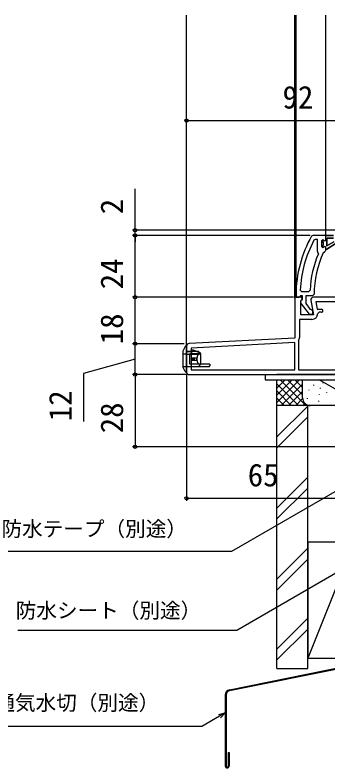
# Model space of a CAD drawing. Units: millimetres, scale not verified. Extents: x -525 to 525, y -785 to 780.
# Drawn here: x -341.6 to -220.1, y -135.2 to 156.9 of the extents above; entities that cross this region are included whole.
import ezdxf
from ezdxf.enums import TextEntityAlignment as Align

# ---------------------------------------------------------------- set-up
doc = ezdxf.new("R2010")
doc.units = ezdxf.units.MM
doc.header["$LTSCALE"] = 4
for name, color, linetype in [('0-2_YKK_11', 7, 'Continuous'), ('0-3_YKK_12', 2, 'Continuous'), ('0-4_YKK_13', 4, 'Continuous'), ('0-6_YKK_D', 6, 'Continuous'), ('0-8_YSS_K', 3, 'Continuous'), ('0-9_YSS_KE', 3, 'Continuous')]:
    doc.layers.add(name, color=color, linetype=linetype)
doc.styles.add('ＭＳ ゴシック', font='')
doc.styles.get('ＭＳ ゴシック').set_extended_font_data('MS Gothic')

msp = doc.modelspace()

# ---------------------------------------------------------------- linework, layer by layer
at = {"layer": '0-2_YKK_11'}
msp.add_line((-275, 28.489), (-275, 18.438), dxfattribs=at)
for points in [[(-221, 71.438), (-226.047, 71.438), (-226.482, 71.186)], [(-221.3, 69.238), (-221, 69.538), (-221, 71.438)], [(-218, 71.438), (-221, 71.438), (-218, 71.438)], [(-217.789, 68.903), (-220.5, 67.338), (-220.5, 70.438), (-218, 70.438)], [(-218, 70.438), (-220.5, 70.438), (-220.5, 67.338), (-217.789, 68.903)], [(-224.2, 65.327), (-224.2, 69.838), (-225.106, 69.838), (-225.545, 69.576)], [(-217.368, 68.225), (-220.5, 66.138), (-221, 66.138), (-221, 66.938), (-221.3, 67.238), (-221.59, 67.013), (-222.075, 66.638), (-222.1, 66.638), (-222.1, 67.445), (-221.837, 67.742), (-221.837, 68.734), (-222.1, 69.032), (-222.1, 69.838), (-222.6, 69.338), (-222.6, 67.138), (-222.1, 66.638), (-222.1, 67.445), (-221.837, 67.742), (-221.837, 68.734), (-222.1, 69.032), (-222.1, 69.838), (-221.59, 69.463), (-221.3, 69.238)], [(-221.926, 64.747), (-221.486, 65.038), (-221, 65.538), (-221, 66.138), (-220.5, 66.138), (-217.368, 68.225)], [(-223.855, 64.342), (-224.008, 64.932), (-224.2, 65.327)], [(-193, 62.638), (-193, 47.438), (-225.8, 47.438)], [(-230.863, 50.259), (-230.363, 49.738), (-227.561, 49.738), (-227.061, 50.216)], [(-226.785, 46.265), (-225.793, 40.638), (-230.6, 40.638), (-230.6, 45.995), (-230.058, 46.862), (-230.377, 47.438), (-233, 47.438), (-233, 31.639), (-274.052, 29.488)], [(-232.5, 48.438), (-232.5, 47.438), (-231.4, 47.438), (-230.904, 47.876), (-230.606, 48.138), (-230.2, 48.138), (-230.2, 46.738), (-230.4, 46.338)], [(-230.587, 44.921), (-227.475, 40.938), (-226, 40.938), (-226, 42.039), (-226.475, 42.539), (-226.845, 42.73), (-228.6, 44.977), (-228.6, 48.138), (-225.999, 48.138), (-225.499, 48.636)], [(-194.4, 42.838), (-193, 42.838), (-193, 45.638), (-224.847, 45.638), (-224.353, 42.838), (-222.689, 42.838)], [(-231.6, 19.238), (-193, 19.238), (-193, 41.638), (-194.4, 41.638)], [(-222.689, 41.638), (-223.589, 41.638), (-224.089, 41.138)], [(-226.389, 38.838), (-231.2, 38.838), (-231.2, 31.84)], [(-231.526, 30.688), (-231.6, 30.426), (-231.6, 19.238)], [(-274, 17.438), (-212.5, 17.438), (-212.5, -10.562), (-210, -10.562), (-210, -9.216), (-210.35, -8.739), (-210.7, -8.262), (-210.7, 17.438), (-183, 17.438), (-183, 21.516), (-183.188, 21.906), (-183.188, 22.374), (-183, 22.765), (-183, 25.24)]]:
    msp.add_lwpolyline(points, dxfattribs=at)
msp.add_lwpolyline([(-233, 29.837), (-273.2, 27.73), (-273.2, 19.238), (-233, 19.238)], close=True, dxfattribs=at)
for centre, radius, start, end in [((-186.5, 48.438), 46, 150.36285, 180.00001), ((-186.5, 48.438), 44.4, 151.57018, 177.65008), ((-186.5, 48.438), 40.6, 156.93796, 177.4899), ((-186.5, 48.438), 39, 155.28016, 179.70988), ((-225.8, 46.438), 1, 90, 189.99998), ((-229.8, 45.538), 1, 126.86989, 218.08672), ((-226.389, 41.138), 2.3, 270.00001, 359.99999), ((-222.689, 42.238), 0.6, 269.99999, 90.00001), ((-274, 28.489), 1, 93.00003, 180), ((-233.4, 31.84), 2.2, 328.41364, 0.00001), ((-274, 18.438), 1, 180.00001, 269.99999)]:
    msp.add_arc(centre, radius, start, end, dxfattribs=at)
at = {"layer": '0-3_YKK_12'}
for p, q in [((-275, 28.636), (-275, 156.933)), ((-233, 46.938), (-233, 156.933)), ((-232.5, 47.438), (-232.5, 156.933)), ((-221, 71.438), (-221, 156.933))]:
    msp.add_line(p, q, dxfattribs=at)
at = {"layer": '0-4_YKK_13'}
for p, q in [((-275.583, 28.323), (-276.5, 26.489)), ((-276.5, 26.489), (-276.5, 20.489)), ((-275, 28.489), (-275.294, 28.489)), ((-275, 25.989), (-275, 28.489)), ((-275, 18.489), (-275, 27.989)), ((-270.5, 26.389), (-275, 26.389)), ((-275, 26.389), (-272.6, 26.389)), ((-272.6, 26.389), (-272.6, 26.989)), ((-269.5, 25.489), (-270.5, 26.389)), ((-275, 25.389), (-276.2, 25.389)), ((-275, 25.389), (-276.063, 25.389)), ((-273.7, 21.489), (-273.7, 25.489)), ((-269.5, 25.489), (-273.7, 25.489)), ((-273.1, 23.989), (-271.093, 23.989)), ((-273.1, 23.989), (-273.1, 22.989)), ((-272.966, 23.989), (-272.966, 22.989)), ((-272.5, 23.989), (-272.5, 22.989)), ((-272.313, 23.989), (-272.313, 22.989)), ((-272, 23.989), (-272, 22.989)), ((-269.5, 21.489), (-269.5, 25.489)), ((-275.583, 18.655), (-276.5, 20.489)), ((-275, 20.489), (-276.5, 20.489)), ((-266.3, 20.489), (-275, 20.489)), ((-266, 21.489), (-273.7, 21.489)), ((-273.1, 22.989), (-271.093, 22.989)), ((-269.5, 21.489), (-270.5, 20.489)), ((-266.3, 20.489), (-266, 20.789)), ((-266, 21.489), (-266, 20.789)), ((-275.315, 18.489), (-275, 18.489)), ((-275, 19.989), (-275, 18.489)), ((-244.5, 17.438), (-240, 17.438)), ((-213.5, 17.438), (-240, 17.438)), ((-214.5, 10.238), (-223.5, 15.438))]:
    msp.add_line(p, q, dxfattribs=at)
for points in [[(-270, 25.889), (-271.182, 26.389), (-272.6, 26.989)], [(-275, 25.389), (-270, 25.389), (-270, 25.889)], [(-244.5, 17.438), (-244.5, 15.438), (-240, 15.438), (-214.5, 15.438), (-214.5, -8.562), (-212.5, -8.562)]]:
    msp.add_lwpolyline(points, dxfattribs=at)
for centre, start, end in [((-275.315, 28.189), 90, 153.43495), ((-276.2, 25.689), 180, 270), ((-275.315, 18.789), 206.56505, 270)]:
    msp.add_arc(centre, 0.3, start, end, dxfattribs=at)
for centre, ratio, start_param, end_param in [((-268.711, 23.489), 0.789474, 0.8097836, 2.3318091), ((-268.346, 23.489), 0.961538, 1.3975167, 1.744076)]:
    msp.add_ellipse(centre, major_axis=(0, 2.9), ratio=ratio, start_param=start_param, end_param=end_param, dxfattribs=at)
at = {"layer": '0-6_YKK_D'}
for p, q in [((-275, 116.021), (-183, 116.021)), ((-295, 73.438), (-295, 89.493)), ((-185.3, 73.438), (-296, 73.438)), ((-295, 71.438), (-295, 73.438)), ((-227.047, 71.438), (-296, 71.438)), ((-227.047, 71.438), (-296, 71.438)), ((-295, 47.438), (-295, 71.438)), ((-295, 71.438), (-295, 68.888)), ((-233.5, 47.438), (-296, 47.438)), ((-233.5, 47.438), (-296, 47.438)), ((-295, 29.438), (-295, 47.438)), ((-276, 29.438), (-296, 29.438)), ((-276, 29.438), (-296, 29.438)), ((-295, 17.438), (-295, 29.438)), ((-274.955, 17.438), (-296, 17.438)), ((-274.955, 17.438), (-296, 17.438)), ((-295, 17.438), (-295, -10.562)), ((-275, 17.489), (-275, -31.562)), ((-213, -10.562), (-296, -10.562)), ((-275, -30.562), (-210, -30.562))]:
    msp.add_line(p, q, dxfattribs=at)
for points in [[(-295, 23.438), (-315, 17.921), (-315, -0.806)], [(-211, -24.353), (-213.208, -25.628), (-257.518, -51.21), (-347.929, -51.21)], [(-208.971, -54.956), (-211.18, -56.231), (-255.489, -81.813), (-340.449, -81.813)], [(-260, -113.805), (-262.208, -115.08), (-269.112, -119.066), (-349.166, -119.066)], [(-262.55, -114.488), (-260, -113.805), (-261.867, -115.672)]]:
    msp.add_lwpolyline(points, dxfattribs=at)
for centre in [(-275, 116.021), (-295, 73.438), (-295, 71.438), (-295, 71.438), (-295, 47.438), (-295, 47.438), (-295, 29.438), (-295, 29.438), (-295, 17.438), (-295, 17.438), (-295, -10.562), (-275, -30.562)]:
    msp.add_circle(centre, 0.637, dxfattribs=at)
at = {"layer": '0-8_YSS_K'}
for p, q in [((-240, 5.438), (-240, 15.438)), ((-240, 6.58), (-231.142, 15.438)), ((-240, 9.409), (-233.971, 15.438)), ((-240, 12.237), (-236.799, 15.438)), ((-240, 15.066), (-239.627, 15.438)), ((-238.686, 15.438), (-228.686, 5.438)), ((-235.858, 15.438), (-230, 9.58)), ((-233.029, 15.438), (-230, 12.409)), ((-230.201, 15.438), (-230, 15.237)), ((-230, 8.438), (-230, 15.438)), ((-240, 13.924), (-231.515, 5.438)), ((-238.314, 5.438), (-230, 13.752)), ((-225.674, 13.438), (-225.674, 13.238)), ((-223.165, 12.249), (-223.165, 12.049)), ((-222.068, 14.346), (-222.068, 14.146)), ((-240, 11.095), (-234.343, 5.438)), ((-235.485, 5.438), (-230, 10.924)), ((-227.505, 11.581), (-227.505, 11.381)), ((-223.499, 9.912), (-223.499, 9.712)), ((-220.706, 10.515), (-220.706, 10.315)), ((-240, 8.267), (-237.172, 5.438)), ((-232.657, 5.438), (-229.982, 8.113)), ((-229.828, 5.438), (-229.034, 6.233)), ((-228.172, 8.243), (-228.172, 8.043)), ((-223.833, 7.242), (-223.833, 7.042)), ((-227, 5.438), (-240, 5.438)), ((-228, 5.243), (-240, -6.757)), ((-213.5, 5.438), (-227, 5.438)), ((-228, 1.001), (-240, -10.999)), ((-228, -22.33), (-240, -34.33)), ((-228, -26.573), (-240, -38.573)), ((-228, -49.904), (-240, -61.904)), ((-211, -50.062), (-228, -92.562)), ((-240, -66.147), (-228, -54.147)), ((-228, -77.032), (-240, -89.032)), ((-228, -81.275), (-240, -93.275))]:
    msp.add_line(p, q, dxfattribs=at)
msp.add_lwpolyline([(-211, -47.562), (-228, -47.562), (-228, -92.562), (-210.8, -92.562)], dxfattribs=at)
msp.add_arc((-227, 8.438), 3, 180, 270, dxfattribs=at)
at = {"layer": '0-9_YSS_KE'}
for p, q in [((-240, -96.562), (-240, 5.438)), ((-258.399, -104.837), (-211.671, -95.33)), ((-258.329, -105.18), (-211.601, -95.673)), ((-240, -96.562), (-228, -96.562)), ((-260, -106.797), (-260, -134.413)), ((-259.65, -106.797), (-259.65, -134.413)), ((-258.85, -129.163), (-258.85, -134.413)), ((-258.85, -129.163), (-258.5, -129.163)), ((-258.5, -129.163), (-258.5, -134.413))]:
    msp.add_line(p, q, dxfattribs=at)
msp.add_lwpolyline([(-228, -96.562), (-228, 5.438), (-240, 5.438)], dxfattribs=at)
for centre, radius, start, end in [((-258, -106.797), 2, 101.5, 180), ((-258, -106.797), 1.65, 101.5, 180), ((-259.25, -134.413), 0.75, 180, 0), ((-259.25, -134.413), 0.4, 180, 0)]:
    msp.add_arc(centre, radius, start, end, dxfattribs=at)

# ---------------------------------------------------------------- texts
at = {"layer": '0-6_YKK_D', "style": 'ＭＳ ゴシック'}
for s, height, p in [('92', 8.798, (-237.761, 118.021)), ('65', 8.798, (-251.261, -28.562)), ('防水テープ（別途）', 5.865, (-346.853, -47.087)), ('防水シート（別途）', 5.865, (-341.319, -78.755)), ('通気水切（別途）', 5.865, (-349.615, -114.563))]:
    msp.add_text(s, height=height, dxfattribs=at).set_placement(p, align=Align.BOTTOM_LEFT)
for s, p in [('2', (-297, 79.652)), ('24', (-297, 50.541)), ('18', (-297, 29.2)), ('12', (-317, -0.647)), ('28', (-297, -5.323))]:
    msp.add_text(s, height=8.798, rotation=90, dxfattribs=at).set_placement(p, align=Align.BOTTOM_LEFT)

doc.saveas('drawing.dxf')
